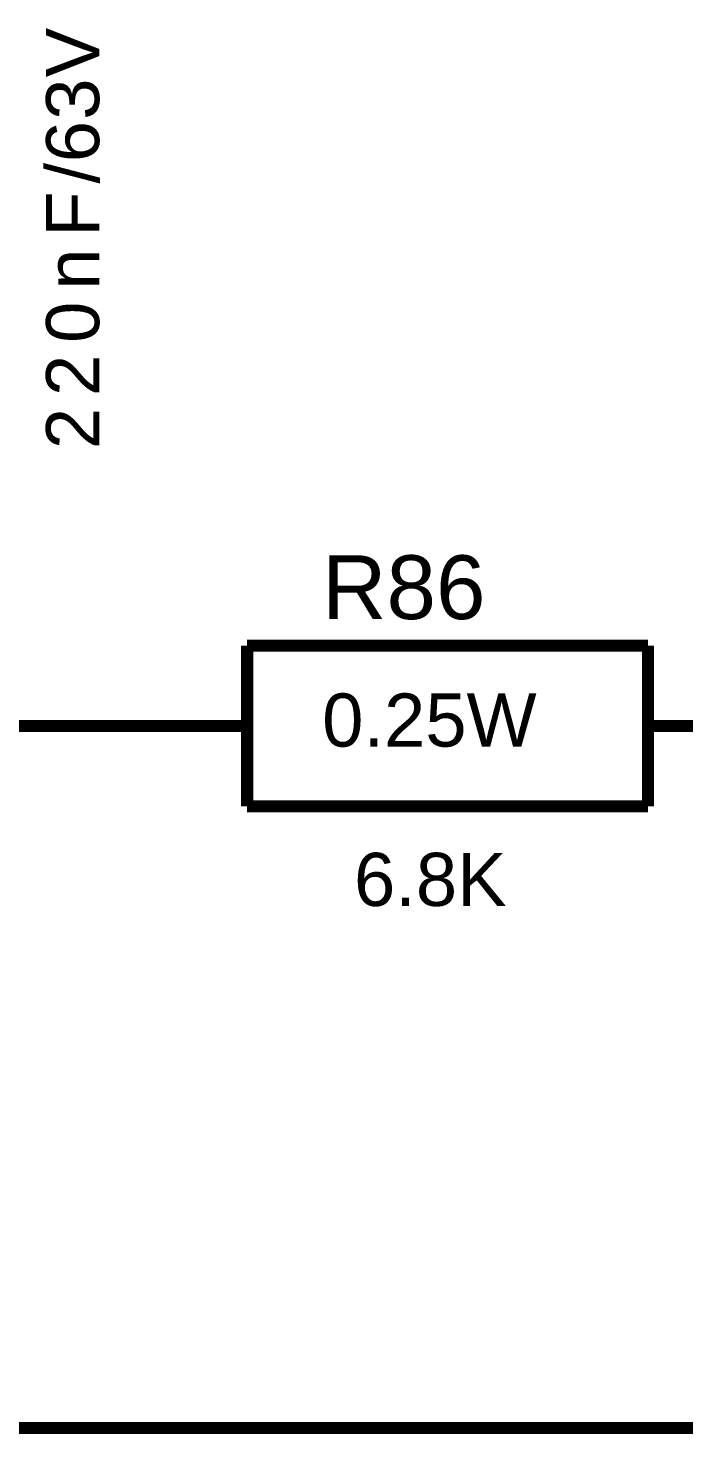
# Model space of a CAD drawing. Header units: millimetres. Extents: x -2024 to 917, y -725 to 13.
# Drawn here: x -1934.38 to -1918.02, y -339.32 to -304.26 of the extents above; entities that cross this region are included whole.
import ezdxf

# ---------------------------------------------------------------- set-up
doc = ezdxf.new("R2010")
doc.units = ezdxf.units.MM
doc.styles.get("Standard").update_dxf_attribs({"font": 'arial.ttf'})

msp = doc.modelspace()

# ---------------------------------------------------------------- linework, layer by layer
at = {"color": 7, "const_width": 0.3}
for points in [[(-1928.912, -319.659), (-1928.912, -323.666)], [(-1928.912, -319.659), (-1918.915, -319.659)], [(-1918.915, -319.659), (-1918.915, -323.666)], [(-1966.383, -321.662), (-1931.411, -321.662)], [(-1928.912, -321.662), (-1931.411, -321.662)], [(-1918.915, -321.662), (-1916.416, -321.662)], [(-1928.912, -323.666), (-1918.915, -323.666)], [(-1938.909, -339.165), (-1893.923, -339.165), (-1858.934, -339.165)]]:
    msp.add_lwpolyline(points, dxfattribs=at)

# ---------------------------------------------------------------- texts
at = {"color": 7}
for s, p in [('V', (-1932.603, -305.484)), ('3', (-1932.603, -306.544)), ('6', (-1932.603, -307.604)), ('/', (-1932.603, -308.134)), ('F', (-1932.603, -309.459)), ('n', (-1932.603, -310.783)), ('0', (-1932.603, -312.108)), ('2', (-1932.603, -313.433)), ('2', (-1932.603, -314.757))]:
    msp.add_text(s, height=1.325, rotation=90, dxfattribs=at).set_placement(p)
for s, height, p in [('R86', 1.5897, (-1927.041, -318.996)), ('0.25W', 1.3247, (-1927.041, -322.176)), ('6.8K', 1.3247, (-1926.247, -326.15))]:
    msp.add_text(s, height=height, dxfattribs=at).set_placement(p)

doc.saveas('drawing.dxf')
